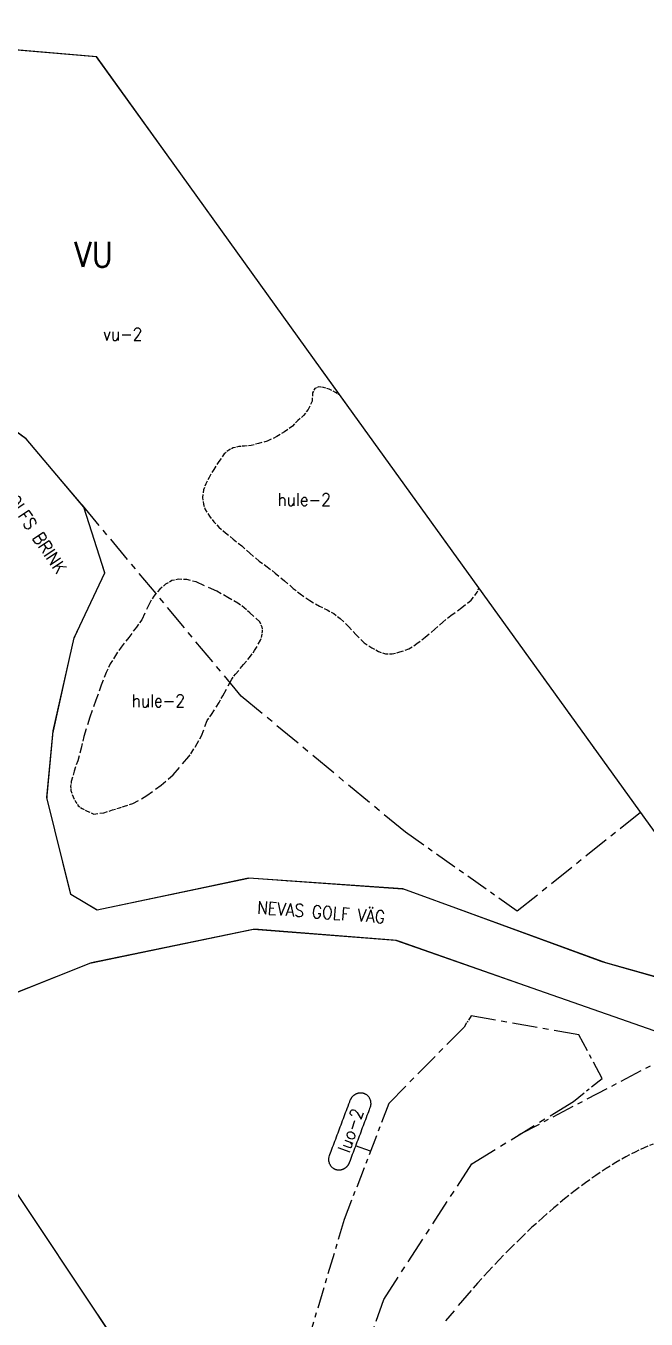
# Model space of a CAD drawing. Header units: metres. Extents: x 25522641 to 25524241, y 6685102 to 6686476.
# Drawn here: x 25523311.6 to 25523459.5, y 6686160.6 to 6686468.7 of the extents above; entities that cross this region are included whole.
import ezdxf
from ezdxf.enums import TextEntityAlignment as Align

# ---------------------------------------------------------------- set-up
doc = ezdxf.new("R2010")
doc.units = ezdxf.units.M
for name, pattern in [('CENTER', [11, 6.5, -1.5, 1.5, -1.5]), ('DASHED', [7.5, 5, -2.5]), ('DIVIDE2', [6.25, 2.5, -1.25, 0, -1.25, 0, -1.25])]:
    doc.linetypes.add(name, pattern=pattern)
for name, color, linetype in [('D-ALUE-K-TARKOITUS', 7, 'Continuous'), ('D-ALUE-REUNAVIIVA', 7, 'Continuous'), ('D-RAJA-ALUE-KORTTELI', 7, 'Continuous'), ('D-RAJA-K-MAARAYS-R-ALA', 7, 'Continuous'), ('D-TEKSTI-025', 7, 'Continuous'), ('D-VARITYS-ALUE_V', 7, 'Continuous')]:
    doc.layers.add(name, color=color, linetype=linetype)
doc.layers.get('0').off()
doc.styles.add('ROMANS', font='ROMANS.shx', dxfattribs={"width": 0.9})

# ---------------------------------------------------------------- blocks, each defined once
blk = doc.blocks.new('0320000')
at = {"color": 0, "linetype": 'Continuous'}
blk.add_lwpolyline([(0, 0, 0.226827), (3, 3), (4, 0), (5, 3), (6, 0), (7, 3, 0.226827), (10, 0)], format="xyb", dxfattribs=at)
blk = doc.blocks.new('8031308260385')
at = {"color": 3, "linetype": 'Continuous', "xscale": 0.001053911027960406, "yscale": 0.001, "zscale": 0.001053911027960406, "rotation": 175.1484024835723}
for p in [(-73.51, 6.24), (-63.01, 5.35), (-52.51, 4.46), (-42.01, 3.57), (-31.5, 2.67), (-21, 1.78), (-10.5, 0.89), (0, 0)]:
    blk.add_blockref('0320000', p, dxfattribs=at)
blk = doc.blocks.new('8031308260754')
at = {"color": 3, "linetype": 'Continuous', "xscale": 0.001068218582563229, "yscale": 0.001, "zscale": 0.001068218582563229, "rotation": 310.2286981992588}
for p in [(0, 0), (6.9, -8.16)]:
    blk.add_blockref('0320000', p, dxfattribs=at)
blk = doc.blocks.new('8031308260762')
at = {"color": 3, "linetype": 'Continuous', "xscale": 0.0008213961799940341, "yscale": 0.001, "zscale": 0.0008213961799940341, "rotation": 287.5578059492901}
for p in [(0, 0), (2.48, -7.83)]:
    blk.add_blockref('0320000', p, dxfattribs=at)
blk = doc.blocks.new('8031308260772')
at = {"color": 3, "linetype": 'Continuous', "xscale": 0.0008547272478243051, "yscale": 0.001, "zscale": 0.0008547272478243051, "rotation": 244.7703495281065}
for p in [(0, 0), (-3.64, -7.73)]:
    blk.add_blockref('0320000', p, dxfattribs=at)
blk = doc.blocks.new('8031308260797')
at = {"color": 3, "linetype": 'Continuous', "xscale": 0.001136246621467224, "yscale": 0.001, "zscale": 0.001136246621467224, "rotation": 257.3526689735766}
for p in [(0, 0), (-2.49, -11.09)]:
    blk.add_blockref('0320000', p, dxfattribs=at)
blk = doc.blocks.new('8031308260806')
at = {"color": 3, "linetype": 'Continuous', "xscale": 0.0007989733508043629, "yscale": 0.001, "zscale": 0.0007989733508043629, "rotation": 264.4502469679223}
for p in [(0, 0), (-0.77, -7.95)]:
    blk.add_blockref('0320000', p, dxfattribs=at)
blk = doc.blocks.new('8031308260827')
at = {"color": 3, "linetype": 'Continuous', "xscale": 0.00118908259283456, "yscale": 0.001, "zscale": 0.00118908259283456, "rotation": 283.9207534609925}
for p in [(0, 0), (2.86, -11.54)]:
    blk.add_blockref('0320000', p, dxfattribs=at)
blk = doc.blocks.new('8031308260836')
at = {"color": 3, "linetype": 'Continuous', "xscale": 0.0007316644908263199, "yscale": 0.001, "zscale": 0.0007316644908263199, "rotation": 329.5774329519325}
blk.add_blockref('0320000', (0, 0), dxfattribs=at)
blk = doc.blocks.new('8031308260845')
at = {"color": 3, "linetype": 'Continuous', "xscale": 0.000923308799470038, "yscale": 0.001, "zscale": 0.000923308799470038, "rotation": 11.91702434537925}
for p in [(18.07, 3.81), (27.1, 5.72), (0, 0), (9.03, 1.91)]:
    blk.add_blockref('0320000', p, dxfattribs=at)
blk = doc.blocks.new('8031308260868')
at = {"color": 3, "linetype": 'Continuous', "xscale": 0.0009214111768738929, "yscale": 0.001, "zscale": 0.0009214111768738929, "rotation": 356.0169018785521}
for p in [(0, 0), (9.19, -0.64), (18.38, -1.28), (27.58, -1.92)]:
    blk.add_blockref('0320000', p, dxfattribs=at)
blk = doc.blocks.new('8031308260879')
at = {"color": 3, "linetype": 'Continuous', "xscale": 0.001030181352473536, "yscale": 0.001, "zscale": 0.001030181352473536, "rotation": 339.9481848182252}
for p in [(0, 0), (9.68, -3.53), (19.35, -7.06), (29.03, -10.6), (38.71, -14.13)]:
    blk.add_blockref('0320000', p, dxfattribs=at)
blk = doc.blocks.new('8031308260890')
at = {"color": 3, "linetype": 'Continuous', "xscale": 0.000996687339777038, "yscale": 0.001, "zscale": 0.000996687339777038, "rotation": 344.3345814001783}
for p in [(0, 0), (9.6, -2.69)]:
    blk.add_blockref('0320000', p, dxfattribs=at)
blk = doc.blocks.new('8031308260991')
at = {"color": 3, "linetype": 'Continuous', "xscale": 0.001008348502353562, "yscale": 0.001, "zscale": 0.001008348502353562, "rotation": 125.7882668733835}
for p in [(-88.45, 122.69), (-82.55, 114.51), (-76.66, 106.33), (-70.76, 98.15), (-64.86, 89.98), (-58.97, 81.8), (-53.07, 73.62), (-47.17, 65.44), (-41.28, 57.26), (-35.38, 49.08), (-29.48, 40.9), (-23.59, 32.72), (-17.69, 24.54), (-11.79, 16.36), (-5.9, 8.18), (0, 0)]:
    blk.add_blockref('0320000', p, dxfattribs=at)
blk = doc.blocks.new('8031308261005')
at = {"color": 3, "linetype": 'Continuous', "xscale": 0.001024080227353999, "yscale": 0.001, "zscale": 0.001024080227353999, "rotation": 125.7777670740204}
for p in [(-47.9, 66.47), (-41.91, 58.16), (-35.92, 49.85), (-29.94, 41.54), (-23.95, 33.23), (-17.96, 24.92), (-11.97, 16.62), (-5.99, 8.31), (0, 0)]:
    blk.add_blockref('0320000', p, dxfattribs=at)
blk = doc.blocks.new('8031308335687')
at = {"color": 3, "linetype": 'Continuous', "xscale": 0.001015369588944084, "yscale": 0.001, "zscale": 0.001015369588944084, "rotation": 160.6927111660058}
for p in [(-57.5, 20.14), (-47.91, 16.79), (-38.33, 13.43), (-28.75, 10.07), (-19.17, 6.71), (-9.58, 3.36), (0, 0)]:
    blk.add_blockref('0320000', p, dxfattribs=at)
blk = doc.blocks.new('8031308335697')
at = {"color": 3, "linetype": 'Continuous', "xscale": 0.001131837778243824, "yscale": 0.001, "zscale": 0.001131837778243824, "rotation": 175.5893297418141}
for p in [(-22.57, 1.74), (-11.28, 0.87), (0, 0)]:
    blk.add_blockref('0320000', p, dxfattribs=at)
blk = doc.blocks.new('8031308335707')
at = {"color": 3, "linetype": 'Continuous', "xscale": 0.0009968244088152801, "yscale": 0.001, "zscale": 0.0009968244088152801, "rotation": 191.7338247469953}
for p in [(0, 0), (-9.76, -2.03), (-29.28, -6.08), (-19.52, -4.05)]:
    blk.add_blockref('0320000', p, dxfattribs=at)
blk = doc.blocks.new('8031308335716')
at = {"color": 3, "linetype": 'Continuous', "xscale": 0.0009153728246415289, "yscale": 0.001, "zscale": 0.0009153728246415289, "rotation": 201.7744928527474}
for p in [(0, 0), (-8.5, -3.4), (-17, -6.79), (-25.5, -10.19)]:
    blk.add_blockref('0320000', p, dxfattribs=at)
blk = doc.blocks.new('8031308335738')
at = {"color": 3, "linetype": 'Continuous', "xscale": 0.000950394720236914, "yscale": 0.001, "zscale": 0.000950394720236914, "rotation": 303.6873376579661}
for p in [(0, 0), (5.27, -7.91), (10.54, -15.82), (15.81, -23.72), (21.09, -31.63), (26.36, -39.54), (31.63, -47.45), (36.9, -55.36), (42.17, -63.26)]:
    blk.add_blockref('0320000', p, dxfattribs=at)

msp = doc.modelspace()

# ---------------------------------------------------------------- linework, layer by layer
at = {"layer": 'D-RAJA-ALUE-KORTTELI', "color": 7, "linetype": 'Continuous'}
for p, q in [((25523244.34, 6686468.57), (25523328.35, 6686461.44)), ((25523328.35, 6686461.44), (25523382.23, 6686386.67)), ((25523382.23, 6686386.67), (25523476.58, 6686255.79)), ((25523311.66, 6686370.38), (25523293.44, 6686383.54)), ((25523325.45, 6686354.07), (25523311.66, 6686370.38)), ((25523330.41, 6686338.41), (25523325.45, 6686354.07)), ((25523323.12, 6686322.94), (25523330.41, 6686338.41)), ((25523318.15, 6686300.77), (25523323.12, 6686322.94)), ((25523316.6, 6686284.87), (25523318.15, 6686300.77)), ((25523322.32, 6686261.78), (25523316.6, 6686284.87)), ((25523364.77, 6686265.7), (25523328.63, 6686258.08)), ((25523401.54, 6686263.14), (25523364.77, 6686265.7)), ((25523328.63, 6686258.08), (25523322.32, 6686261.78)), ((25523449.92, 6686245.48), (25523401.54, 6686263.14)), ((25523326.86, 6686245.43), (25523365.9, 6686253.54)), ((25523365.9, 6686253.54), (25523399.75, 6686250.93)), ((25523399.75, 6686250.93), (25523466.83, 6686227.43)), ((25523292.86, 6686231.85), (25523326.86, 6686245.43)), ((25523469.12, 6686240.1), (25523449.92, 6686245.48)), ((25523334.47, 6686153.14), (25523287.03, 6686224.32))]:
    msp.add_line(p, q, dxfattribs=at)
at = {"layer": 'D-RAJA-K-MAARAYS-R-ALA', "color": 2, "linetype": 'DASHED', "ltscale": 0.09242}
msp.add_line((25523380.53, 6686382.35), (25523379.97, 6686381.34), dxfattribs=at)
at = {"layer": 'D-RAJA-K-MAARAYS-R-ALA', "color": 2, "linetype": 'DASHED', "ltscale": 0.083824}
msp.add_line((25523381.5, 6686382.76), (25523380.53, 6686382.35), dxfattribs=at)
at = {"layer": 'D-RAJA-K-MAARAYS-R-ALA', "color": 2, "linetype": 'DASHED', "ltscale": 0.087036}
msp.add_line((25523382.57, 6686382.58), (25523381.5, 6686382.76), dxfattribs=at)
at = {"layer": 'D-RAJA-K-MAARAYS-R-ALA', "color": 2, "linetype": 'DASHED', "ltscale": 0.115527}
msp.add_line((25523383.95, 6686382.15), (25523382.57, 6686382.58), dxfattribs=at)
at = {"layer": 'D-RAJA-K-MAARAYS-R-ALA', "color": 2, "linetype": 'DASHED', "ltscale": 0.13685}
msp.add_line((25523385.47, 6686381.38), (25523383.95, 6686382.15), dxfattribs=at)
at = {"layer": 'D-RAJA-K-MAARAYS-R-ALA', "color": 2, "linetype": 'DASHED', "ltscale": 0.178581}
msp.add_line((25523379.89, 6686379.32), (25523378.91, 6686377.31), dxfattribs=at)
at = {"layer": 'D-RAJA-K-MAARAYS-R-ALA', "color": 2, "linetype": 'DASHED', "ltscale": 0.161624}
msp.add_line((25523379.97, 6686381.34), (25523379.89, 6686379.32), dxfattribs=at)
at = {"layer": 'D-RAJA-K-MAARAYS-R-ALA', "color": 2, "linetype": 'DASHED', "ltscale": 0.085537}
msp.add_line((25523386.42, 6686380.87), (25523385.47, 6686381.38), dxfattribs=at)
at = {"layer": 'D-RAJA-K-MAARAYS-R-ALA', "color": 2, "linetype": 'DASHED', "ltscale": 0.148748}
msp.add_line((25523377.86, 6686375.94), (25523376.48, 6686374.68), dxfattribs=at)
at = {"layer": 'D-RAJA-K-MAARAYS-R-ALA', "color": 2, "linetype": 'DASHED', "ltscale": 0.138782}
msp.add_line((25523378.91, 6686377.31), (25523377.86, 6686375.94), dxfattribs=at)
at = {"layer": 'D-RAJA-K-MAARAYS-R-ALA', "color": 2, "linetype": 'DASHED', "ltscale": 0.181115}
msp.add_line((25523375.16, 6686373.36), (25523373.32, 6686372.04), dxfattribs=at)
at = {"layer": 'D-RAJA-K-MAARAYS-R-ALA', "color": 2, "linetype": 'DASHED', "ltscale": 0.149601}
msp.add_line((25523376.48, 6686374.68), (25523375.16, 6686373.36), dxfattribs=at)
at = {"layer": 'D-RAJA-K-MAARAYS-R-ALA', "color": 2, "linetype": 'DASHED', "ltscale": 0.144172}
msp.add_line((25523367.11, 6686369.23), (25523365.37, 6686368.77), dxfattribs=at)
at = {"layer": 'D-RAJA-K-MAARAYS-R-ALA', "color": 2, "linetype": 'DASHED', "ltscale": 0.16804}
msp.add_line((25523369.14, 6686369.78), (25523367.11, 6686369.23), dxfattribs=at)
at = {"layer": 'D-RAJA-K-MAARAYS-R-ALA', "color": 2, "linetype": 'DASHED', "ltscale": 0.209437}
msp.add_line((25523371.49, 6686370.93), (25523369.14, 6686369.78), dxfattribs=at)
at = {"layer": 'D-RAJA-K-MAARAYS-R-ALA', "color": 2, "linetype": 'DASHED', "ltscale": 0.171073}
msp.add_line((25523373.32, 6686372.04), (25523371.49, 6686370.93), dxfattribs=at)
at = {"layer": 'D-RAJA-K-MAARAYS-R-ALA', "color": 2, "linetype": 'DASHED', "ltscale": 0.17349}
msp.add_line((25523358.92, 6686366.74), (25523357.65, 6686364.98), dxfattribs=at)
at = {"layer": 'D-RAJA-K-MAARAYS-R-ALA', "color": 2, "linetype": 'DASHED', "ltscale": 0.113991}
msp.add_line((25523359.98, 6686367.68), (25523358.92, 6686366.74), dxfattribs=at)
at = {"layer": 'D-RAJA-K-MAARAYS-R-ALA', "color": 2, "linetype": 'DASHED', "ltscale": 0.096732}
msp.add_line((25523361.08, 6686368.19), (25523359.98, 6686367.68), dxfattribs=at)
at = {"layer": 'D-RAJA-K-MAARAYS-R-ALA', "color": 2, "linetype": 'DASHED', "ltscale": 0.109226}
msp.add_line((25523362.41, 6686368.5), (25523361.08, 6686368.19), dxfattribs=at)
at = {"layer": 'D-RAJA-K-MAARAYS-R-ALA', "color": 2, "linetype": 'DASHED', "ltscale": 0.108864}
msp.add_line((25523363.77, 6686368.61), (25523362.41, 6686368.5), dxfattribs=at)
at = {"layer": 'D-RAJA-K-MAARAYS-R-ALA', "color": 2, "linetype": 'DASHED', "ltscale": 0.12879}
msp.add_line((25523365.37, 6686368.77), (25523363.77, 6686368.61), dxfattribs=at)
at = {"layer": 'D-RAJA-K-MAARAYS-R-ALA', "color": 2, "linetype": 'DASHED', "ltscale": 0.178365}
msp.add_line((25523356.43, 6686363.07), (25523355.29, 6686361.16), dxfattribs=at)
at = {"layer": 'D-RAJA-K-MAARAYS-R-ALA', "color": 2, "linetype": 'DASHED', "ltscale": 0.180732}
msp.add_line((25523357.65, 6686364.98), (25523356.43, 6686363.07), dxfattribs=at)
at = {"layer": 'D-RAJA-K-MAARAYS-R-ALA', "color": 2, "linetype": 'DASHED', "ltscale": 0.134885}
msp.add_line((25523355.29, 6686361.16), (25523354.53, 6686359.65), dxfattribs=at)
at = {"layer": 'D-RAJA-K-MAARAYS-R-ALA', "color": 2, "linetype": 'DASHED', "ltscale": 0.145475}
msp.add_line((25523354, 6686358.17), (25523353.71, 6686356.37), dxfattribs=at)
at = {"layer": 'D-RAJA-K-MAARAYS-R-ALA', "color": 2, "linetype": 'DASHED', "ltscale": 0.126336}
msp.add_line((25523354.53, 6686359.65), (25523354, 6686358.17), dxfattribs=at)
at = {"layer": 'D-RAJA-K-MAARAYS-R-ALA', "color": 2, "linetype": 'CENTER', "ltscale": 0.961696}
msp.add_line((25523362.95, 6686309.08), (25523325.12, 6686354.54), dxfattribs=at)
at = {"layer": 'D-RAJA-K-MAARAYS-R-ALA', "color": 2, "linetype": 'DASHED', "ltscale": 0.128967}
msp.add_line((25523353.71, 6686356.37), (25523353.96, 6686354.78), dxfattribs=at)
at = {"layer": 'D-RAJA-K-MAARAYS-R-ALA', "color": 2, "linetype": 'DASHED', "ltscale": 0.109307}
msp.add_line((25523353.96, 6686354.78), (25523354.4, 6686353.49), dxfattribs=at)
at = {"layer": 'D-RAJA-K-MAARAYS-R-ALA', "color": 2, "linetype": 'DASHED', "ltscale": 0.146267}
msp.add_line((25523354.4, 6686353.49), (25523355.37, 6686351.93), dxfattribs=at)
at = {"layer": 'D-RAJA-K-MAARAYS-R-ALA', "color": 2, "linetype": 'DASHED', "ltscale": 0.13905}
msp.add_line((25523355.37, 6686351.93), (25523356.44, 6686350.57), dxfattribs=at)
at = {"layer": 'D-RAJA-K-MAARAYS-R-ALA', "color": 2, "linetype": 'DASHED', "ltscale": 0.139773}
msp.add_line((25523356.44, 6686350.57), (25523357.67, 6686349.33), dxfattribs=at)
at = {"layer": 'D-RAJA-K-MAARAYS-R-ALA', "color": 2, "linetype": 'DASHED', "ltscale": 0.165686}
msp.add_line((25523357.67, 6686349.33), (25523359.24, 6686347.98), dxfattribs=at)
at = {"layer": 'D-RAJA-K-MAARAYS-R-ALA', "color": 2, "linetype": 'DASHED', "ltscale": 0.190008}
msp.add_line((25523359.24, 6686347.98), (25523361.07, 6686346.47), dxfattribs=at)
at = {"layer": 'D-RAJA-K-MAARAYS-R-ALA', "color": 2, "linetype": 'DASHED', "ltscale": 0.207122}
msp.add_line((25523361.07, 6686346.47), (25523363.09, 6686344.84), dxfattribs=at)
at = {"layer": 'D-RAJA-K-MAARAYS-R-ALA', "color": 2, "linetype": 'DASHED', "ltscale": 0.207798}
msp.add_line((25523363.09, 6686344.84), (25523365.02, 6686343.1), dxfattribs=at)
at = {"layer": 'D-RAJA-K-MAARAYS-R-ALA', "color": 2, "linetype": 'DASHED', "ltscale": 0.235208}
msp.add_line((25523365.02, 6686343.1), (25523367.28, 6686341.22), dxfattribs=at)
at = {"layer": 'D-RAJA-K-MAARAYS-R-ALA', "color": 2, "linetype": 'DASHED', "ltscale": 0.186278}
msp.add_line((25523367.28, 6686341.22), (25523369.16, 6686339.85), dxfattribs=at)
at = {"layer": 'D-RAJA-K-MAARAYS-R-ALA', "color": 2, "linetype": 'DASHED', "ltscale": 0.195886}
msp.add_line((25523369.16, 6686339.85), (25523371.09, 6686338.34), dxfattribs=at)
at = {"layer": 'D-RAJA-K-MAARAYS-R-ALA', "color": 2, "linetype": 'DASHED', "ltscale": 0.224781}
msp.add_line((25523371.09, 6686338.34), (25523373.26, 6686336.56), dxfattribs=at)
at = {"layer": 'D-RAJA-K-MAARAYS-R-ALA', "color": 2, "linetype": 'DASHED', "ltscale": 0.141209}
msp.add_line((25523344.94, 6686335.72), (25523343.6, 6686334.57), dxfattribs=at)
at = {"layer": 'D-RAJA-K-MAARAYS-R-ALA', "color": 2, "linetype": 'DASHED', "ltscale": 0.138938}
msp.add_line((25523346.45, 6686336.57), (25523344.94, 6686335.72), dxfattribs=at)
at = {"layer": 'D-RAJA-K-MAARAYS-R-ALA', "color": 2, "linetype": 'DASHED', "ltscale": 0.129648}
msp.add_line((25523348.03, 6686336.93), (25523346.45, 6686336.57), dxfattribs=at)
at = {"layer": 'D-RAJA-K-MAARAYS-R-ALA', "color": 2, "linetype": 'DASHED', "ltscale": 0.156136}
msp.add_line((25523349.98, 6686336.8), (25523348.03, 6686336.93), dxfattribs=at)
at = {"layer": 'D-RAJA-K-MAARAYS-R-ALA', "color": 2, "linetype": 'DASHED', "ltscale": 0.186433}
msp.add_line((25523352.24, 6686336.25), (25523349.98, 6686336.8), dxfattribs=at)
at = {"layer": 'D-RAJA-K-MAARAYS-R-ALA', "color": 2, "linetype": 'DASHED', "ltscale": 0.430539}
msp.add_line((25523357.15, 6686334.03), (25523352.24, 6686336.25), dxfattribs=at)
at = {"layer": 'D-RAJA-K-MAARAYS-R-ALA', "color": 2, "linetype": 'DASHED', "ltscale": 0.224332}
msp.add_line((25523373.26, 6686336.56), (25523375.39, 6686334.73), dxfattribs=at)
at = {"layer": 'D-RAJA-K-MAARAYS-R-ALA', "color": 2, "linetype": 'DASHED', "ltscale": 0.148813}
msp.add_line((25523342.1, 6686332.89), (25523341.15, 6686331.29), dxfattribs=at)
at = {"layer": 'D-RAJA-K-MAARAYS-R-ALA', "color": 2, "linetype": 'DASHED', "ltscale": 0.180236}
msp.add_line((25523343.6, 6686334.57), (25523342.1, 6686332.89), dxfattribs=at)
at = {"layer": 'D-RAJA-K-MAARAYS-R-ALA', "color": 2, "linetype": 'DASHED', "ltscale": 0.239499}
msp.add_line((25523359.77, 6686332.58), (25523357.15, 6686334.03), dxfattribs=at)
at = {"layer": 'D-RAJA-K-MAARAYS-R-ALA', "color": 2, "linetype": 'DASHED', "ltscale": 0.224333}
msp.add_line((25523362.19, 6686331.17), (25523359.77, 6686332.58), dxfattribs=at)
at = {"layer": 'D-RAJA-K-MAARAYS-R-ALA', "color": 2, "linetype": 'DASHED', "ltscale": 0.167639}
msp.add_line((25523375.39, 6686334.73), (25523377.01, 6686333.41), dxfattribs=at)
at = {"layer": 'D-RAJA-K-MAARAYS-R-ALA', "color": 2, "linetype": 'DASHED', "ltscale": 0.221664}
msp.add_line((25523377.01, 6686333.41), (25523379.3, 6686331.84), dxfattribs=at)
at = {"layer": 'D-RAJA-K-MAARAYS-R-ALA', "color": 2, "linetype": 'DASHED', "ltscale": 0.186837}
msp.add_line((25523417.83, 6686331.9), (25523419.21, 6686333.79), dxfattribs=at)
at = {"layer": 'D-RAJA-K-MAARAYS-R-ALA', "color": 2, "linetype": 'DASHED', "ltscale": 0.085534}
msp.add_line((25523419.21, 6686333.79), (25523419.66, 6686334.76), dxfattribs=at)
at = {"layer": 'D-RAJA-K-MAARAYS-R-ALA', "color": 2, "linetype": 'DASHED', "ltscale": 0.360203}
msp.add_line((25523341.15, 6686331.29), (25523339.25, 6686327.21), dxfattribs=at)
at = {"layer": 'D-RAJA-K-MAARAYS-R-ALA', "color": 2, "linetype": 'DASHED', "ltscale": 0.144854}
msp.add_line((25523363.67, 6686330.12), (25523362.19, 6686331.17), dxfattribs=at)
at = {"layer": 'D-RAJA-K-MAARAYS-R-ALA', "color": 2, "linetype": 'DASHED', "ltscale": 0.144188}
msp.add_line((25523365.01, 6686328.92), (25523363.67, 6686330.12), dxfattribs=at)
at = {"layer": 'D-RAJA-K-MAARAYS-R-ALA', "color": 2, "linetype": 'DASHED', "ltscale": 0.213268}
msp.add_line((25523379.3, 6686331.84), (25523381.61, 6686330.51), dxfattribs=at)
at = {"layer": 'D-RAJA-K-MAARAYS-R-ALA', "color": 2, "linetype": 'DASHED', "ltscale": 0.164776}
msp.add_line((25523381.61, 6686330.51), (25523383.45, 6686329.58), dxfattribs=at)
at = {"layer": 'D-RAJA-K-MAARAYS-R-ALA', "color": 2, "linetype": 'DASHED', "ltscale": 0.143942}
msp.add_line((25523383.45, 6686329.58), (25523385.02, 6686328.71), dxfattribs=at)
at = {"layer": 'D-RAJA-K-MAARAYS-R-ALA', "color": 2, "linetype": 'DASHED', "ltscale": 0.261159}
msp.add_line((25523412.94, 6686328.23), (25523415.56, 6686330.18), dxfattribs=at)
at = {"layer": 'D-RAJA-K-MAARAYS-R-ALA', "color": 2, "linetype": 'DASHED', "ltscale": 0.228674}
msp.add_line((25523415.56, 6686330.18), (25523417.83, 6686331.9), dxfattribs=at)
at = {"layer": 'D-RAJA-K-MAARAYS-R-ALA', "color": 2, "linetype": 'DASHED', "ltscale": 0.172399}
msp.add_line((25523339.25, 6686327.21), (25523337.96, 6686325.48), dxfattribs=at)
at = {"layer": 'D-RAJA-K-MAARAYS-R-ALA', "color": 2, "linetype": 'DASHED', "ltscale": 0.257431}
msp.add_line((25523367.37, 6686326.73), (25523365.01, 6686328.92), dxfattribs=at)
at = {"layer": 'D-RAJA-K-MAARAYS-R-ALA', "color": 2, "linetype": 'DASHED', "ltscale": 0.112166}
msp.add_line((25523368, 6686325.48), (25523367.37, 6686326.73), dxfattribs=at)
at = {"layer": 'D-RAJA-K-MAARAYS-R-ALA', "color": 2, "linetype": 'DASHED', "ltscale": 0.157399}
msp.add_line((25523385.02, 6686328.71), (25523386.59, 6686327.52), dxfattribs=at)
at = {"layer": 'D-RAJA-K-MAARAYS-R-ALA', "color": 2, "linetype": 'DASHED', "ltscale": 0.224514}
msp.add_line((25523386.59, 6686327.52), (25523388.62, 6686325.58), dxfattribs=at)
at = {"layer": 'D-RAJA-K-MAARAYS-R-ALA', "color": 2, "linetype": 'DASHED', "ltscale": 0.197647}
msp.add_line((25523409.14, 6686325.03), (25523411.02, 6686326.64), dxfattribs=at)
at = {"layer": 'D-RAJA-K-MAARAYS-R-ALA', "color": 2, "linetype": 'DASHED', "ltscale": 0.199196}
msp.add_line((25523411.02, 6686326.64), (25523412.94, 6686328.23), dxfattribs=at)
at = {"layer": 'D-RAJA-K-MAARAYS-R-ALA', "color": 2, "linetype": 'DASHED', "ltscale": 0.232961}
msp.add_line((25523336.15, 6686323.03), (25523334.33, 6686320.75), dxfattribs=at)
at = {"layer": 'D-RAJA-K-MAARAYS-R-ALA', "color": 2, "linetype": 'DASHED', "ltscale": 0.243842}
msp.add_line((25523337.96, 6686325.48), (25523336.15, 6686323.03), dxfattribs=at)
at = {"layer": 'D-RAJA-K-MAARAYS-R-ALA', "color": 2, "linetype": 'DASHED', "ltscale": 0.082293}
msp.add_line((25523367.58, 6686322.4), (25523367.89, 6686323.38), dxfattribs=at)
at = {"layer": 'D-RAJA-K-MAARAYS-R-ALA', "color": 2, "linetype": 'DASHED', "ltscale": 0.086435}
msp.add_line((25523367.89, 6686323.38), (25523368.04, 6686324.45), dxfattribs=at)
at = {"layer": 'D-RAJA-K-MAARAYS-R-ALA', "color": 2, "linetype": 'DASHED', "ltscale": 0.081935}
msp.add_line((25523368.04, 6686324.45), (25523368, 6686325.48), dxfattribs=at)
at = {"layer": 'D-RAJA-K-MAARAYS-R-ALA', "color": 2, "linetype": 'DASHED', "ltscale": 0.20263}
msp.add_line((25523388.62, 6686325.58), (25523390.32, 6686323.71), dxfattribs=at)
at = {"layer": 'D-RAJA-K-MAARAYS-R-ALA', "color": 2, "linetype": 'DASHED', "ltscale": 0.222467}
msp.add_line((25523390.32, 6686323.71), (25523392.31, 6686321.77), dxfattribs=at)
at = {"layer": 'D-RAJA-K-MAARAYS-R-ALA', "color": 2, "linetype": 'DASHED', "ltscale": 0.198769}
msp.add_line((25523404.87, 6686321.57), (25523406.85, 6686323.07), dxfattribs=at)
at = {"layer": 'D-RAJA-K-MAARAYS-R-ALA', "color": 2, "linetype": 'DASHED', "ltscale": 0.241747}
msp.add_line((25523406.85, 6686323.07), (25523409.14, 6686325.03), dxfattribs=at)
at = {"layer": 'D-RAJA-K-MAARAYS-R-ALA', "color": 2, "linetype": 'DASHED', "ltscale": 0.194398}
msp.add_line((25523334.33, 6686320.75), (25523332.96, 6686318.75), dxfattribs=at)
at = {"layer": 'D-RAJA-K-MAARAYS-R-ALA', "color": 2, "linetype": 'DASHED', "ltscale": 0.130127}
msp.add_line((25523365.2, 6686318.6), (25523366.17, 6686319.9), dxfattribs=at)
at = {"layer": 'D-RAJA-K-MAARAYS-R-ALA', "color": 2, "linetype": 'DASHED', "ltscale": 0.22972}
msp.add_line((25523366.17, 6686319.9), (25523367.58, 6686322.4), dxfattribs=at)
at = {"layer": 'D-RAJA-K-MAARAYS-R-ALA', "color": 2, "linetype": 'DASHED', "ltscale": 0.172163}
msp.add_line((25523392.31, 6686321.77), (25523394.09, 6686320.56), dxfattribs=at)
at = {"layer": 'D-RAJA-K-MAARAYS-R-ALA', "color": 2, "linetype": 'DASHED', "ltscale": 0.148241}
msp.add_line((25523394.09, 6686320.56), (25523395.74, 6686319.71), dxfattribs=at)
at = {"layer": 'D-RAJA-K-MAARAYS-R-ALA', "color": 2, "linetype": 'DASHED', "ltscale": 0.181396}
msp.add_line((25523400.82, 6686319.57), (25523402.96, 6686320.32), dxfattribs=at)
at = {"layer": 'D-RAJA-K-MAARAYS-R-ALA', "color": 2, "linetype": 'DASHED', "ltscale": 0.182166}
msp.add_line((25523402.96, 6686320.32), (25523404.87, 6686321.57), dxfattribs=at)
at = {"layer": 'D-RAJA-K-MAARAYS-R-ALA', "color": 2, "linetype": 'DASHED', "ltscale": 0.18091}
msp.add_line((25523331.75, 6686316.72), (25523330.74, 6686314.7), dxfattribs=at)
at = {"layer": 'D-RAJA-K-MAARAYS-R-ALA', "color": 2, "linetype": 'DASHED', "ltscale": 0.188987}
msp.add_line((25523332.96, 6686318.75), (25523331.75, 6686316.72), dxfattribs=at)
at = {"layer": 'D-RAJA-K-MAARAYS-R-ALA', "color": 2, "linetype": 'DASHED', "ltscale": 0.208546}
msp.add_line((25523363.52, 6686316.6), (25523365.2, 6686318.6), dxfattribs=at)
at = {"layer": 'D-RAJA-K-MAARAYS-R-ALA', "color": 2, "linetype": 'DASHED', "ltscale": 0.13631}
msp.add_line((25523395.74, 6686319.71), (25523397.34, 6686319.11), dxfattribs=at)
at = {"layer": 'D-RAJA-K-MAARAYS-R-ALA', "color": 2, "linetype": 'DASHED', "ltscale": 0.133482}
msp.add_line((25523397.34, 6686319.11), (25523399, 6686319.11), dxfattribs=at)
at = {"layer": 'D-RAJA-K-MAARAYS-R-ALA', "color": 2, "linetype": 'DASHED', "ltscale": 0.150044}
msp.add_line((25523399, 6686319.11), (25523400.82, 6686319.57), dxfattribs=at)
at = {"layer": 'D-RAJA-K-MAARAYS-R-ALA', "color": 2, "linetype": 'DASHED', "ltscale": 0.259453}
msp.add_line((25523330.74, 6686314.7), (25523329.59, 6686311.66), dxfattribs=at)
at = {"layer": 'D-RAJA-K-MAARAYS-R-ALA', "color": 2, "linetype": 'DASHED', "ltscale": 0.115456}
msp.add_line((25523360.71, 6686313.11), (25523361.59, 6686314.25), dxfattribs=at)
at = {"layer": 'D-RAJA-K-MAARAYS-R-ALA', "color": 2, "linetype": 'DASHED', "ltscale": 0.243131}
msp.add_line((25523361.59, 6686314.25), (25523363.52, 6686316.6), dxfattribs=at)
at = {"layer": 'D-RAJA-K-MAARAYS-R-ALA', "color": 2, "linetype": 'DASHED', "ltscale": 0.300937}
msp.add_line((25523329.59, 6686311.66), (25523328.31, 6686308.13), dxfattribs=at)
at = {"layer": 'D-RAJA-K-MAARAYS-R-ALA', "color": 2, "linetype": 'DASHED', "ltscale": 0.360175}
msp.add_line((25523358.57, 6686309.15), (25523360.71, 6686313.11), dxfattribs=at)
at = {"layer": 'D-RAJA-K-MAARAYS-R-ALA', "color": 2, "linetype": 'DASHED', "ltscale": 0.347817}
msp.add_line((25523328.31, 6686308.13), (25523326.88, 6686304.02), dxfattribs=at)
at = {"layer": 'D-RAJA-K-MAARAYS-R-ALA', "color": 2, "linetype": 'DASHED', "ltscale": 0.268587}
msp.add_line((25523355.87, 6686304.7), (25523357.71, 6686307.51), dxfattribs=at)
at = {"layer": 'D-RAJA-K-MAARAYS-R-ALA', "color": 2, "linetype": 'DASHED', "ltscale": 0.148233}
msp.add_line((25523357.71, 6686307.51), (25523358.57, 6686309.15), dxfattribs=at)
at = {"layer": 'D-RAJA-K-MAARAYS-R-ALA', "color": 2, "linetype": 'CENTER', "ltscale": 1.007054}
msp.add_line((25523402.11, 6686276.62), (25523362.95, 6686309.08), dxfattribs=at)
at = {"layer": 'D-RAJA-K-MAARAYS-R-ALA', "color": 2, "linetype": 'DASHED', "ltscale": 0.142118}
msp.add_line((25523354.86, 6686303.24), (25523355.87, 6686304.7), dxfattribs=at)
at = {"layer": 'D-RAJA-K-MAARAYS-R-ALA', "color": 2, "linetype": 'DASHED', "ltscale": 0.385105}
msp.add_line((25523326.88, 6686304.02), (25523325.47, 6686299.42), dxfattribs=at)
at = {"layer": 'D-RAJA-K-MAARAYS-R-ALA', "color": 2, "linetype": 'DASHED', "ltscale": 0.310909}
msp.add_line((25523353.52, 6686299.59), (25523354.86, 6686303.24), dxfattribs=at)
at = {"layer": 'D-RAJA-K-MAARAYS-R-ALA', "color": 2, "linetype": 'DASHED', "ltscale": 0.23011}
msp.add_line((25523325.47, 6686299.42), (25523324.79, 6686296.62), dxfattribs=at)
at = {"layer": 'D-RAJA-K-MAARAYS-R-ALA', "color": 2, "linetype": 'DASHED', "ltscale": 0.171139}
msp.add_line((25523352.45, 6686297.73), (25523353.52, 6686299.59), dxfattribs=at)
at = {"layer": 'D-RAJA-K-MAARAYS-R-ALA', "color": 2, "linetype": 'DASHED', "ltscale": 0.246204}
msp.add_line((25523324.79, 6686296.62), (25523323.98, 6686293.65), dxfattribs=at)
at = {"layer": 'D-RAJA-K-MAARAYS-R-ALA', "color": 2, "linetype": 'DASHED', "ltscale": 0.101782}
msp.add_line((25523350.49, 6686294.65), (25523351.21, 6686295.69), dxfattribs=at)
at = {"layer": 'D-RAJA-K-MAARAYS-R-ALA', "color": 2, "linetype": 'DASHED', "ltscale": 0.191061}
msp.add_line((25523351.21, 6686295.69), (25523352.45, 6686297.73), dxfattribs=at)
at = {"layer": 'D-RAJA-K-MAARAYS-R-ALA', "color": 2, "linetype": 'DASHED', "ltscale": 0.207373}
msp.add_line((25523323.98, 6686293.65), (25523323.15, 6686291.2), dxfattribs=at)
at = {"layer": 'D-RAJA-K-MAARAYS-R-ALA', "color": 2, "linetype": 'DASHED', "ltscale": 0.458684}
msp.add_line((25523346.75, 6686290.3), (25523350.49, 6686294.65), dxfattribs=at)
at = {"layer": 'D-RAJA-K-MAARAYS-R-ALA', "color": 2, "linetype": 'DASHED', "ltscale": 0.204589}
msp.add_line((25523323.15, 6686291.2), (25523322.45, 6686288.74), dxfattribs=at)
at = {"layer": 'D-RAJA-K-MAARAYS-R-ALA', "color": 2, "linetype": 'DASHED', "ltscale": 0.305344}
msp.add_line((25523343.85, 6686287.81), (25523346.75, 6686290.3), dxfattribs=at)
at = {"layer": 'D-RAJA-K-MAARAYS-R-ALA', "color": 2, "linetype": 'DASHED', "ltscale": 0.095772}
msp.add_line((25523322.45, 6686288.74), (25523322.29, 6686287.55), dxfattribs=at)
at = {"layer": 'D-RAJA-K-MAARAYS-R-ALA', "color": 2, "linetype": 'DASHED', "ltscale": 0.08169}
msp.add_line((25523322.29, 6686287.55), (25523322.32, 6686286.53), dxfattribs=at)
at = {"layer": 'D-RAJA-K-MAARAYS-R-ALA', "color": 2, "linetype": 'DASHED', "ltscale": 0.127774}
msp.add_line((25523322.32, 6686286.53), (25523322.87, 6686285.03), dxfattribs=at)
at = {"layer": 'D-RAJA-K-MAARAYS-R-ALA', "color": 2, "linetype": 'DASHED', "ltscale": 0.330578}
msp.add_line((25523340.5, 6686285.4), (25523343.85, 6686287.81), dxfattribs=at)
at = {"layer": 'D-RAJA-K-MAARAYS-R-ALA', "color": 2, "linetype": 'DASHED', "ltscale": 0.111561}
msp.add_line((25523322.87, 6686285.03), (25523323.54, 6686283.81), dxfattribs=at)
at = {"layer": 'D-RAJA-K-MAARAYS-R-ALA', "color": 2, "linetype": 'DASHED', "ltscale": 0.084476}
msp.add_line((25523323.54, 6686283.81), (25523324.12, 6686282.93), dxfattribs=at)
at = {"layer": 'D-RAJA-K-MAARAYS-R-ALA', "color": 2, "linetype": 'DASHED', "ltscale": 0.088969}
msp.add_line((25523324.12, 6686282.93), (25523325.02, 6686282.28), dxfattribs=at)
at = {"layer": 'D-RAJA-K-MAARAYS-R-ALA', "color": 2, "linetype": 'DASHED', "ltscale": 0.102595}
msp.add_line((25523333.95, 6686282.46), (25523335.17, 6686282.85), dxfattribs=at)
at = {"layer": 'D-RAJA-K-MAARAYS-R-ALA', "color": 2, "linetype": 'DASHED', "ltscale": 0.163769}
msp.add_line((25523335.17, 6686282.85), (25523337.13, 6686283.44), dxfattribs=at)
at = {"layer": 'D-RAJA-K-MAARAYS-R-ALA', "color": 2, "linetype": 'DASHED', "ltscale": 0.31171}
msp.add_line((25523337.13, 6686283.44), (25523340.5, 6686285.4), dxfattribs=at)
at = {"layer": 'D-RAJA-K-MAARAYS-R-ALA', "color": 2, "linetype": 'DASHED', "ltscale": 0.10774}
msp.add_line((25523325.02, 6686282.28), (25523326.22, 6686281.66), dxfattribs=at)
at = {"layer": 'D-RAJA-K-MAARAYS-R-ALA', "color": 2, "linetype": 'DASHED', "ltscale": 0.143406}
msp.add_line((25523326.22, 6686281.66), (25523327.86, 6686280.93), dxfattribs=at)
at = {"layer": 'D-RAJA-K-MAARAYS-R-ALA', "color": 2, "linetype": 'DASHED', "ltscale": 0.191891}
msp.add_line((25523327.86, 6686280.93), (25523330.23, 6686281.28), dxfattribs=at)
at = {"layer": 'D-RAJA-K-MAARAYS-R-ALA', "color": 2, "linetype": 'DASHED', "ltscale": 0.174341}
msp.add_line((25523330.23, 6686281.28), (25523332.3, 6686281.95), dxfattribs=at)
at = {"layer": 'D-RAJA-K-MAARAYS-R-ALA', "color": 2, "linetype": 'DASHED', "ltscale": 0.13818}
msp.add_line((25523332.3, 6686281.95), (25523333.95, 6686282.46), dxfattribs=at)
at = {"layer": 'D-RAJA-K-MAARAYS-R-ALA', "color": 2, "linetype": 'CENTER', "ltscale": 0.9528}
msp.add_line((25523458.16, 6686281.34), (25523428.8, 6686257.79), dxfattribs=at)
at = {"layer": 'D-RAJA-K-MAARAYS-R-ALA', "color": 2, "linetype": 'CENTER', "ltscale": 0.827026}
msp.add_line((25523428.8, 6686257.79), (25523402.11, 6686276.62), dxfattribs=at)
at = {"layer": 'D-RAJA-K-MAARAYS-R-ALA', "color": 2, "linetype": 'CENTER', "ltscale": 0.18085}
msp.add_line((25523417.78, 6686232.87), (25523416.11, 6686230.19), dxfattribs=at)
at = {"layer": 'D-RAJA-K-MAARAYS-R-ALA', "color": 2, "linetype": 'CENTER', "ltscale": 0.914908}
msp.add_line((25523443.47, 6686228.37), (25523417.78, 6686232.87), dxfattribs=at)
at = {"layer": 'D-RAJA-K-MAARAYS-R-ALA', "color": 2, "linetype": 'CENTER', "ltscale": 0.89597}
msp.add_line((25523416.11, 6686230.19), (25523398.16, 6686212.02), dxfattribs=at)
at = {"layer": 'D-RAJA-K-MAARAYS-R-ALA', "color": 2, "linetype": 'CENTER', "ltscale": 0.674732}
msp.add_line((25523449.06, 6686217.97), (25523443.47, 6686228.37), dxfattribs=at)
at = {"layer": 'D-RAJA-K-MAARAYS-R-ALA', "color": 2, "linetype": 'CENTER', "ltscale": 0.83059}
msp.add_line((25523466.37, 6686223.98), (25523429.21, 6686204.53), dxfattribs=at)
at = {"layer": 'D-RAJA-K-MAARAYS-R-ALA', "color": 2, "linetype": 'CENTER', "ltscale": 0.503288}
msp.add_line((25523442.18, 6686212.48), (25523449.06, 6686217.97), dxfattribs=at)
at = {"layer": 'D-RAJA-K-MAARAYS-R-ALA', "color": 2, "linetype": 'CENTER', "ltscale": 0.749229}
msp.add_line((25523398.16, 6686212.02), (25523387.55, 6686184.4), dxfattribs=at)
at = {"layer": 'D-RAJA-K-MAARAYS-R-ALA', "color": 2, "linetype": 'CENTER', "ltscale": 0.996052}
msp.add_line((25523417.97, 6686197.65), (25523442.18, 6686212.48), dxfattribs=at)
at = {"layer": 'D-RAJA-K-MAARAYS-R-ALA', "color": 2, "linetype": 'DASHED', "ltscale": 0.202686}
msp.add_line((25523456.9, 6686200.44), (25523454.65, 6686199.27), dxfattribs=at)
at = {"layer": 'D-RAJA-K-MAARAYS-R-ALA', "color": 2, "linetype": 'DASHED', "ltscale": 0.192449}
msp.add_line((25523459.08, 6686201.46), (25523456.9, 6686200.44), dxfattribs=at)
at = {"layer": 'D-RAJA-K-MAARAYS-R-ALA', "color": 2, "linetype": 'DASHED', "ltscale": 0.182102}
msp.add_line((25523461.18, 6686202.33), (25523459.08, 6686201.46), dxfattribs=at)
at = {"layer": 'D-RAJA-K-MAARAYS-R-ALA', "color": 2, "linetype": 'CENTER', "ltscale": 0.976699}
msp.add_line((25523396.94, 6686165.31), (25523417.97, 6686197.65), dxfattribs=at)
at = {"layer": 'D-RAJA-K-MAARAYS-R-ALA', "color": 2, "linetype": 'DASHED', "ltscale": 0.222609}
msp.add_line((25523452.34, 6686197.95), (25523449.98, 6686196.49), dxfattribs=at)
at = {"layer": 'D-RAJA-K-MAARAYS-R-ALA', "color": 2, "linetype": 'DASHED', "ltscale": 0.212753}
msp.add_line((25523454.65, 6686199.27), (25523452.34, 6686197.95), dxfattribs=at)
at = {"layer": 'D-RAJA-K-MAARAYS-R-ALA', "color": 2, "linetype": 'DASHED', "ltscale": 0.241481}
msp.add_line((25523447.56, 6686194.88), (25523445.1, 6686193.13), dxfattribs=at)
at = {"layer": 'D-RAJA-K-MAARAYS-R-ALA', "color": 2, "linetype": 'DASHED', "ltscale": 0.232223}
msp.add_line((25523449.98, 6686196.49), (25523447.56, 6686194.88), dxfattribs=at)
at = {"layer": 'D-RAJA-K-MAARAYS-R-ALA', "color": 2, "linetype": 'DASHED', "ltscale": 0.258763}
msp.add_line((25523442.59, 6686191.26), (25523440.06, 6686189.25), dxfattribs=at)
at = {"layer": 'D-RAJA-K-MAARAYS-R-ALA', "color": 2, "linetype": 'DASHED', "ltscale": 0.250335}
msp.add_line((25523445.1, 6686193.13), (25523442.59, 6686191.26), dxfattribs=at)
at = {"layer": 'D-RAJA-K-MAARAYS-R-ALA', "color": 2, "linetype": 'DASHED', "ltscale": 0.266756}
msp.add_line((25523440.06, 6686189.25), (25523437.49, 6686187.12), dxfattribs=at)
at = {"layer": 'D-RAJA-K-MAARAYS-R-ALA', "color": 2, "linetype": 'CENTER', "ltscale": 0.77505}
msp.add_line((25523387.55, 6686184.4), (25523378.76, 6686155.07), dxfattribs=at)
at = {"layer": 'D-RAJA-K-MAARAYS-R-ALA', "color": 2, "linetype": 'DASHED', "ltscale": 0.281192}
msp.add_line((25523434.91, 6686184.86), (25523432.31, 6686182.5), dxfattribs=at)
at = {"layer": 'D-RAJA-K-MAARAYS-R-ALA', "color": 2, "linetype": 'DASHED', "ltscale": 0.274243}
msp.add_line((25523437.49, 6686187.12), (25523434.91, 6686184.86), dxfattribs=at)
at = {"layer": 'D-RAJA-K-MAARAYS-R-ALA', "color": 2, "linetype": 'DASHED', "ltscale": 0.287594}
msp.add_line((25523432.31, 6686182.5), (25523429.7, 6686180.02), dxfattribs=at)
at = {"layer": 'D-RAJA-K-MAARAYS-R-ALA', "color": 2, "linetype": 'DASHED', "ltscale": 0.29343}
msp.add_line((25523429.7, 6686180.02), (25523427.09, 6686177.45), dxfattribs=at)
at = {"layer": 'D-RAJA-K-MAARAYS-R-ALA', "color": 2, "linetype": 'DASHED', "ltscale": 0.298662}
msp.add_line((25523427.09, 6686177.45), (25523424.48, 6686174.78), dxfattribs=at)
at = {"layer": 'D-RAJA-K-MAARAYS-R-ALA', "color": 2, "linetype": 'DASHED', "ltscale": 0.307265}
msp.add_line((25523421.89, 6686172.01), (25523419.31, 6686169.17), dxfattribs=at)
at = {"layer": 'D-RAJA-K-MAARAYS-R-ALA', "color": 2, "linetype": 'DASHED', "ltscale": 0.303275}
msp.add_line((25523424.48, 6686174.78), (25523421.89, 6686172.01), dxfattribs=at)
at = {"layer": 'D-RAJA-K-MAARAYS-R-ALA', "color": 2, "linetype": 'DASHED', "ltscale": 0.310611}
msp.add_line((25523419.31, 6686169.17), (25523416.75, 6686166.25), dxfattribs=at)
at = {"layer": 'D-RAJA-K-MAARAYS-R-ALA', "color": 2, "linetype": 'DASHED', "ltscale": 0.628587}
msp.add_line((25523416.75, 6686166.25), (25523411.72, 6686160.21), dxfattribs=at)
at = {"layer": 'D-RAJA-K-MAARAYS-R-ALA', "color": 2, "linetype": 'CENTER', "ltscale": 0.838594}
msp.add_line((25523383.18, 6686125.26), (25523396.94, 6686165.31), dxfattribs=at)
at = {"layer": 'D-TEKSTI-025', "color": 2, "linetype": 'Continuous'}
msp.add_line((25523393.8, 6686200.68), (25523390.25, 6686201.94), dxfattribs=at)
msp.add_rational_spline([(25523388.73, 6686197.9), (25523391.2, 6686204.45), (25523393.66, 6686211.01, 0), (25523394.61, 6686213.53), (25523392.28, 6686214.41, 0), (25523389.94, 6686215.29, 0), (25523388.98, 6686212.77, 0), (25523386.52, 6686206.22, 0), (25523384.05, 6686199.67), (25523383.1, 6686197.14, 0), (25523385.44, 6686196.26), (25523387.78, 6686195.38, 0), (25523388.73, 6686197.9)], [1, 1, 1, 0.707106781187, 1, 0.707106781187, 1, 1, 1, 0.707106781187, 1, 0.707106781187, 1], degree=2, knots=[0, 0, 0, 1, 1, 2.570796, 2.570796, 4.141593, 4.141593, 5.141593, 5.141593, 6.712389, 6.712389, 8.283185, 8.283185, 8.283185], dxfattribs=at)
at = {"layer": 'D-VARITYS-ALUE_V', "color": 73, "linetype": 'DIVIDE2', "ltscale": 1.05}
for points in [[(25523476.58, 6686255.79, 0.2, 0.333, 0), (25523382.23, 6686386.67, 0.2, 0.333, 0), (25523328.35, 6686461.44, 0.2, 0.333, 0), (25523328.35, 6686461.44, 0.2, 0.333, 0), (25523244.34, 6686468.57, 0.2, 0.333, 0)], [(25523293.44, 6686383.54, 0.2, 0.333, 0), (25523311.66, 6686370.38, 0.2, 0.333, 0), (25523325.45, 6686354.07, 0.2, 0.333, 0), (25523330.41, 6686338.41, 0.2, 0.333, 0), (25523323.12, 6686322.94, 0.2, 0.333, 0), (25523318.15, 6686300.77, 0.2, 0.333, 0), (25523316.6, 6686284.87, 0.2, 0.333, 0), (25523322.32, 6686261.78, 0.2, 0.333, 0), (25523328.63, 6686258.08, 0.2, 0.333, 0), (25523364.77, 6686265.7, 0.2, 0.333, 0), (25523401.54, 6686263.14, 0.2, 0.333, 0), (25523449.92, 6686245.48, 0.2, 0.333, 0), (25523469.12, 6686240.1, 0.2, 0.333, 0)]]:
    msp.add_lwpolyline(points, format="xyseb", dxfattribs=at)
at = {"layer": 'D-VARITYS-ALUE_V', "color": 73, "linetype": 'DIVIDE2', "ltscale": 1.27}
msp.add_lwpolyline([(25523461.03, 6685868.11, 0.2, 0.333, 0), (25523462.2, 6685963.2, 0.2, 0.333, 0), (25523465.85, 6686055.49, 0.2, 0.333, 0), (25523497.54, 6686097.11, 0.2, 0.333, 0), (25523497.54, 6686097.11, 0.2, 0.333, 0), (25523544.73, 6686129.46, 0.2, 0.333, 0), (25523546.7, 6686133.72, 0.2, 0.333, 0), (25523543.13, 6686150, 0.2, 0.333, 0), (25523542.78, 6686190.31, 0.2, 0.333, 0), (25523510.16, 6686202.98, 0.2, 0.333, 0), (25523466.83, 6686227.43, 0.2, 0.333, 0), (25523399.75, 6686250.93, 0.2, 0.333, 0), (25523365.9, 6686253.54, 0.2, 0.333, 0), (25523326.86, 6686245.43, 0.2, 0.333, 0), (25523292.86, 6686231.85, 0.2, 0.333, 0), (25523287.03, 6686224.32, 0.2, 0.333, 0), (25523334.47, 6686153.14, 0.2, 0.333, 0), (25523342.87, 6685989.11, 0.2, 0.333, 0), (25523189.54, 6685860.62, 0.2, 0.333, 0)], format="xyseb", dxfattribs=at)

# ---------------------------------------------------------------- block references
at = {"layer": 'D-ALUE-REUNAVIIVA', "color": 3, "linetype": 'Continuous'}
for name, p in [('8031308260385', (25523328.35, 6686461.44)), ('8031308261005', (25523382.23, 6686386.67)), ('8031308260991', (25523476.58, 6686255.79)), ('8031308260754', (25523311.66, 6686370.38)), ('8031308260762', (25523325.45, 6686354.07)), ('8031308260772', (25523330.41, 6686338.41)), ('8031308260797', (25523323.12, 6686322.94)), ('8031308260806', (25523318.15, 6686300.77)), ('8031308260827', (25523316.6, 6686284.87)), ('8031308260868', (25523364.77, 6686265.7)), ('8031308260836', (25523322.32, 6686261.78)), ('8031308260845', (25523328.63, 6686258.08)), ('8031308260879', (25523401.54, 6686263.14)), ('8031308335707', (25523365.9, 6686253.54)), ('8031308335697', (25523399.75, 6686250.93)), ('8031308335687', (25523466.83, 6686227.43)), ('8031308335716', (25523326.86, 6686245.43)), ('8031308260890', (25523449.92, 6686245.48)), ('8031308335738', (25523287.03, 6686224.32))]:
    msp.add_blockref(name, p, dxfattribs=at)

# ---------------------------------------------------------------- texts
at = {"layer": 'D-ALUE-K-TARKOITUS', "color": 7, "linetype": 'Continuous', "style": 'ROMANS', "width": 0.9}
msp.add_text('VU', height=6, dxfattribs=at).set_placement((25523327.75, 6686414.3), align=Align.MIDDLE)
at = {"layer": 'D-TEKSTI-025', "color": 2, "linetype": 'Continuous', "style": 'ROMANS', "width": 0.9}
for s, p in [('vu-2', (25523330.03, 6686393.81)), ('hule-2', (25523371.61, 6686354.37)), ('hule-2', (25523336.84, 6686306.45))]:
    msp.add_text(s, height=3, dxfattribs=at).set_placement(p)
for s, rotation, p in [('NEVAS GOLFS BRINK', 303.7105, (25523298.47, 6686368.63)), ('NEVAS GOLF VÄG', 355.5894, (25523366.67, 6686257.26))]:
    msp.add_text(s, height=3, rotation=rotation, dxfattribs=at).set_placement(p)
msp.add_text('luo-2', height=3, rotation=70.7306, dxfattribs=at).set_placement((25523389.04, 6686205.59), align=Align.MIDDLE)

doc.saveas('drawing.dxf')
